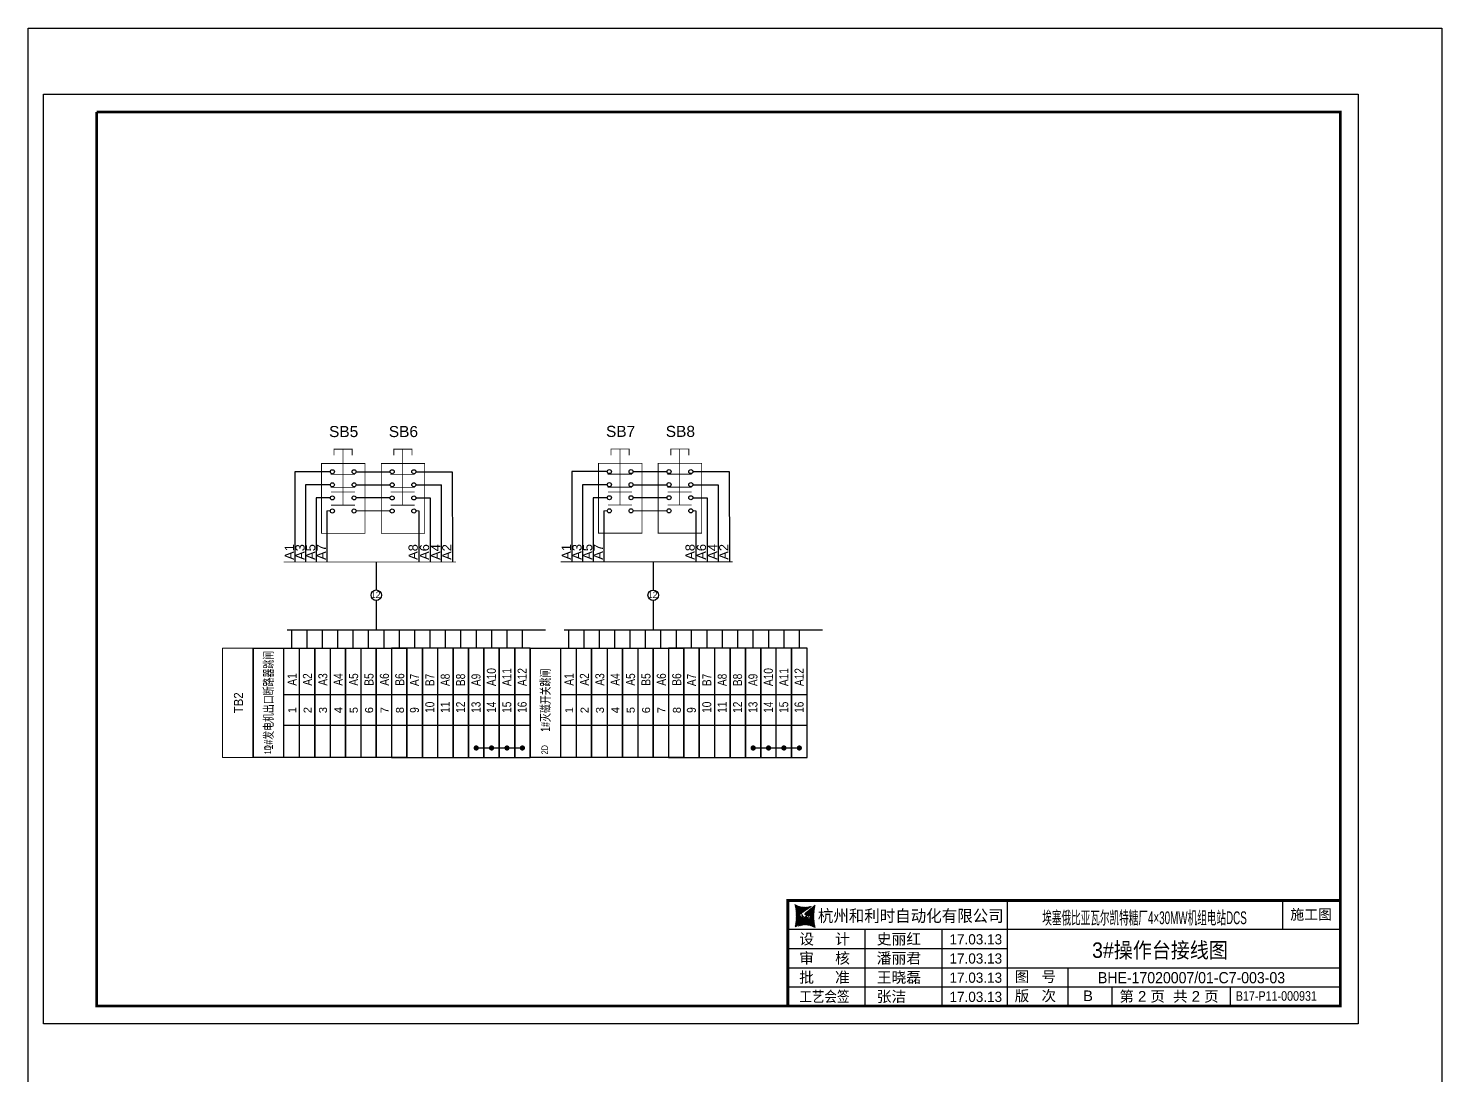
# Model space of a CAD drawing. Extents: x -6428 to 12983, y -8159 to 7918.
# Drawn here: x 8001 to 12983, y -4197 to -505 of the extents above; entities that cross this region are included whole.
import ezdxf
from ezdxf.enums import TextEntityAlignment as Align

# ---------------------------------------------------------------- set-up
doc = ezdxf.new("R2010")
doc.units = 0
doc.header["$LTSCALE"] = 10
doc.header["$MEASUREMENT"] = 0
doc.layers.get('0').update_dxf_attribs({"linetype": 'CONTINUOUS'})
for name, color, linetype in [('按钮开关指示灯', 7, 'CONTINUOUS'), ('接线端子', 7, 'CONTINUOUS'), ('操作台', 7, 'CONTINUOUS'), ('标准图框及表格', 7, 'CONTINUOUS')]:
    doc.layers.add(name, color=color, linetype=linetype)
doc.styles.add('HZ', font='arial.ttf')
pattern_1 = [(44.99999999999999, (62644.0067448291, -8867.199472524246), (-0.0585086954904412, 0.0585086954904411), [])]

# ---------------------------------------------------------------- blocks, each defined once
blk = doc.blocks.new('A4横图框')
at = {"layer": '标准图框及表格'}
h = blk.add_hatch(dxfattribs=at)
h.set_pattern_fill('ANSI31', color=5, scale=0.6619503254347141, style=0)
h.set_pattern_definition(pattern_1)
edge = h.paths.add_edge_path()
edge.add_arc((172.0496336600836, 30.69212609582466), 4.385420906004984, 238.1092081981574, 291.6531626184828)
edge.add_line((173.6677973982941, 26.61616453574824), (171.196811844281, 24.96342290218163))
edge.add_arc((159.3070898954674, 24.3208542135166), 10.7566927883141, 346.3915348661823, 374.2500326978036)
edge.add_line((169.7618019691645, 21.78995808790059), (171.9104852834489, 23.56403812982753))
edge.add_line((171.4204084507573, 24.1656820832199), (171.8022310894366, 24.1166197839688))
edge.add_spline(control_points=[(171.9076070613291, 23.5612403362524), (171.9782900895288, 23.62994398235459), (172.1063522407994, 23.75441992713461), (172.0982616688188, 24.08853178891007), (171.9041487548593, 24.10756342964889), (171.8004776051012, 24.11772778213201)], knot_values=[0, 0, 0, 0, 0.4839426457554279, 0.8767979790800492, 1.327118297953632, 1.327118297953632, 1.327118297953632, 1.327118297953632], weights=[1, 1, 1, 1, 1, 1], degree=3, periodic=0)
edge.add_spline(control_points=[(171.1960063120995, 24.96162603088887), (171.1383141229226, 24.91365774510486), (171.0341186915675, 24.8270242458879), (170.9598882847849, 24.7139107687239), (170.9267586692795, 24.6634273324584)], knot_values=[0, 0, 0, 0, 0.3714719093679447, 0.6708997588589845, 0.6708997588589845, 0.6708997588589845, 0.6708997588589845], weights=[1, 1, 1, 1, 1], degree=3, periodic=0)
edge.add_spline(control_points=[(171.0177855927386, 24.80139777460717), (170.9739837601, 24.75182568643358), (170.8874405854212, 24.63411966883577), (170.9097232617123, 24.3685217488732), (171.1438352137548, 24.19634813917073), (171.3287228371982, 24.17648276396212), (171.4184515092992, 24.16684180637679)], knot_values=[0.7541598914195891, 0.7541598914195891, 0.7541598914195891, 0.7541598914195891, 1.341857983071981, 2.043049761279585, 2.907443457733577, 3.722510221717078, 3.722510221717078, 3.722510221717078, 3.722510221717078], weights=[1, 1, 1, 1, 1, 1, 1], degree=3, periodic=0)
h = blk.add_hatch(dxfattribs=at)
h.set_pattern_fill('ANSI31', color=3, scale=0.6619503254347141, style=0)
h.set_pattern_definition(pattern_1)
edge = h.paths.add_edge_path()
edge.add_line((172.3049198977887, 24.52368860467541), (172.721034344714, 24.47090439472086))
edge.add_spline(control_points=[(172.1916602588671, 25.0804680907735), (172.1209772306528, 25.01176444467858), (171.9929150793969, 24.88728849988405), (172.0010056513629, 24.55317663812311), (172.1951185653369, 24.534144997377), (172.2987897150951, 24.52398064490117)], knot_values=[0, 0, 0, 0, 0.4839426457555314, 0.8767979790801576, 1.327118297953697, 1.327118297953697, 1.327118297953697, 1.327118297953697], weights=[1, 1, 1, 1, 1, 1], degree=3, periodic=0)
edge.add_line((174.3374653510318, 26.85175033912531), (172.1887820367474, 25.07767029719838))
edge.add_spline(control_points=[(173.1119433092453, 23.87664749850082), (173.1429732385941, 23.9160490896524), (173.2103720449149, 24.02492790509717), (173.1895440584403, 24.27318667815998), (172.9554321064269, 24.44536028784789), (172.7705444829544, 24.46522566305651), (172.6808158108824, 24.47486662065639)], knot_values=[0.8947336582581218, 0.8947336582581218, 0.8947336582581218, 0.8947336582581218, 1.341857983071981, 2.043049761279585, 2.907443457733577, 3.722510221717078, 3.722510221717078, 3.722510221717078, 3.722510221717078], weights=[1, 1, 1, 1, 1, 1, 1], degree=3, periodic=0)
edge.add_line((173.0325647221971, 23.79264395867943), (173.1243460055912, 23.89147256635482))
edge.add_line((172.905024764018, 23.67952689414087), (173.0325647221971, 23.79264395867212))
edge.add_line((170.431469921873, 22.02554389127766), (172.9024554758862, 23.67828552484428))
edge.add_arc((172.0496336600836, 17.94958233120851), 4.385420906004984, 58.1092081981576, 111.6531626184829)
edge.add_arc((184.7921774246996, 24.3208542135166), 10.7566927883141, 166.3915348661824, 194.2500326978025)
at = {"layer": '标准图框及表格', "color": 7}
for p, q in [((0.0013954609912616, 210.0032846437229), (297.0014441308175, 210.0032846437229)), ((0.0013954609912616, 0.0032502307208233), (0.0013954609912616, 210.0032846437229)), ((297.0014441308175, 210.0032846437229), (297.0014441308175, 0.0032502307208233)), ((217.7550332142755, 4.003284256038056), (217.7550332142755, 27.83661758936654)), ((279.9469701136921, 21.33661758936654), (279.9469701136921, 27.83661758936654)), ((168.1328066468058, 21.33661758936654), (292.9334290521556, 21.33661758936654)), ((185.6449392240147, 4.003284256038056), (185.6449392240292, 21.33661758936654)), ((203.0006413213422, 4.003284256038056), (203.0006413213568, 21.33661758936654)), ((168.1328066468058, 17.00328425603806), (217.7550332142755, 17.00328425603806)), ((168.1328066468058, 12.66995092270957), (292.9334290521556, 12.66995092270957)), ((231.4498319004824, 4.003284256038056), (231.4498319004824, 12.66995092270957)), ((168.1328066468058, 8.336617589373816), (292.9334290521556, 8.336617589373816)), ((241.4270588527042, 4.003284256038056), (241.4270588527042, 8.336617589373816)), ((268.120108647513, 4.003284256038056), (268.120108647513, 8.336617589373816)), ((168.1328066468058, 4.003284256038056), (292.9334290521556, 4.003284256038056)), ((297.0014441308175, 0.0032502307208233), (0.0013954609912616, 0.0032502307208233))]:
    blk.add_line(p, q, dxfattribs=at)
for points, const_width in [([(12.00143194437442, 206.0152988131507), (293.0014441308175, 206.0032506184056), (293.0014441308175, 4.003284256038056), (12.00143194437442, 4.003284256038056), (12.00143194437442, 206.0032506184056)], 0.6000000983228672), ([(292.9334290521556, 27.83661758937381), (168.1328066468058, 27.83661758937381), (168.1328066468058, 4.003284256038056)], 0.65)]:
    blk.add_lwpolyline(points, dxfattribs=dict(at, const_width=const_width))
at = {"layer": '标准图框及表格', "color": 5, "style": 'HZ'}
for s, p in [('pgqh', (170.0333635432534, 25.80304024583023)), ('hollilas', (170.0466366199025, 23.71374969515312))]:
    blk.add_text(s, height=0.4136785714285714, dxfattribs=at).set_placement(p)
at = {"layer": '标准图框及表格', "color": 7, "style": 'HZ'}
for s, height, width, p in [('杭州和利时自动化有限公司', 2.7, 0.95, (174.9285941560083, 23.02911227819135)), ('工艺会签', 2.449999999999999, 0.85, (170.7212873600156, 4.927898099951165))]:
    blk.add_text(s, height=height, dxfattribs=dict(at, width=width)).set_placement(p)
at = {"layer": '标准图框及表格', "color": 3, "style": 'HZ'}
for s, height, p in [('auto', 0.6894642857142859, (172.1807441825285, 24.64895443542486)), ('hollysys', 0.3447321428571429, (172.3103532946761, 22.62004550448043))]:
    blk.add_text(s, height=height, dxfattribs=at).set_placement(p)
at = {"layer": '标准图框及表格', "color": 7, "style": 'HZ'}
for s, height, p in [('设     计', 2.449999999999999, (170.7212873600156, 17.92789809995847)), ('审     核', 2.449999999999999, (170.7212873600156, 13.59456476662271)), ('批     准', 2.449999999999999, (170.7212873600119, 9.261231433286953)), ('图   号', 2.399999999999999, (219.3988483406183, 9.450548544822992)), ('版   次', 2.399999999999999, (219.3988483406183, 5.117215211487234))]:
    blk.add_text(s, height=height, dxfattribs=at).set_placement(p)
at = {"layer": '标准图框及表格', "color": 7, "style": 'HZ', "flags": 8}
for tag, height, width, p in [('工程名称', 2.892696969694902, 0.65, (247.8353315485956, 22.94014901757174)), ('图纸名称', 3.499999999999999, 0.9, (252.2228085267316, 14.87880182043022))]:
    blk.add_attdef(tag, text='', height=height, dxfattribs=dict(at, width=width)).set_placement(p, align=Align.CENTER)
blk.add_attdef('设计阶段', text='', height=2.299999999999999, dxfattribs=at).set_placement((286.3714665038433, 23.54666542107214), align=Align.CENTER)
for tag, p, height in [('设计人', (188.2334199372244, 17.92789809995847), 2.449999999999999), ('审核人', (188.2334199372099, 13.59456476662271), 2.449999999999999), ('会签人', (188.2334199372099, 9.2612314332942), 2.449999999999999), ('批准人', (188.2334199371953, 4.927898099958441), 2.449999999999999), ('版次', (234.8449582635331, 5.117215211487234), 2.399999999999999), ('第几页共几页', (243.0562623004216, 4.991982186801863), 2.399999999999999)]:
    blk.add_attdef(tag, p, '', height=height, dxfattribs=at)
for tag, p, height, width in [('设计时间', (204.6762329055318, 17.92789809995847), 2.299999999999999, 0.95), ('审核时间', (204.6762329055318, 13.59456476662998), 2.299999999999999, 0.95), ('会签时间', (204.6762329055172, 9.2612314332942), 2.299999999999999, 0.95), ('图纸编号', (238.2096247235004, 9.144936985527348), 2.531109848483039, 0.9), ('批准时间', (204.6762329055172, 4.927898099958441), 2.299999999999999, 0.95), ('图纸标准', (269.3453519223485, 5.193019987101081), 2.169522727271176, 0.8)]:
    blk.add_attdef(tag, p, '', height=height, dxfattribs=dict(at, width=width))
blk = doc.blocks.new('两常开两常闭串联2')
for p, q in [((-7.21438005735672, -2.224872408216469), (-7.221264028936275, -26.69381162241189)), ((2.393631899560887, -2.224872408216469), (-7.21438005735672, -2.224872408216469)), ((9.390402067490182, -2.224872408216469), (18.59283829469336, -2.226198325042049)), ((25.58960846262266, -2.226198325042049), (35.45632139173631, -2.226198325042049)), ((35.45632139173631, -2.226198325042049), (35.49386860006734, -26.69513753923747)), ((-4.316455252290325, -5.771138580865227), (-4.337888637543073, -26.69381162241189)), ((2.393631899560887, -5.771138580865227), (-4.316455252290325, -5.771138580865227)), ((9.390402067490182, -5.771138580865227), (18.59283829469336, -5.772464497690805)), ((25.58960846262266, -5.772464497690805), (32.4910010823096, -5.772464497690805)), ((32.46257328709134, -5.772464497690805), (32.46257328709134, -26.69513753923747)), ((2.393631899554748, -9.317404753513985), (-1.454513246149872, -9.317404753513985)), ((-1.454513246149872, -9.317404753513985), (-1.454513246149872, -26.69381162241189)), ((18.59283829468722, -9.318730670339562), (9.390402053572869, -9.31752874989226)), ((25.58960846262881, -9.318730670339562), (29.43127797411534, -9.318730670339562)), ((29.43127797411534, -9.318730670339562), (29.43127797411534, -26.69513753923747)), ((1.428862145243328, -12.86367092616274), (1.428862145243328, -26.69381162241189)), ((26.39998266113935, -12.86499684298832), (26.39998266113935, -26.69513753923747))]:
    blk.add_line(p, q)
at = {"lineweight": 0}
for p, q in [((2.393631899561114, -12.86367092616274), (1.428862145243328, -12.86367092616274)), ((9.390402067489957, -12.86367092616274), (10.20077626600687, -12.86367092616274)), ((18.59283829469359, -12.86499684298832), (10.20077626600687, -12.86367092616274)), ((25.58960846262244, -12.86499684298832), (26.39998266113935, -12.86499684298832))]:
    blk.add_line(p, q, dxfattribs=at)
for points, const_width in [([(8.316005311262414, 3.904648567964613), (3.305992701822106, 3.904648567964613)], 0.2209506368822263), ([(3.399431559653748, 4.013575084445619), (3.399431559653748, 2.22496206490905)], 0.2209506368822263), ([(5.81099900654226, -11.28152598581073), (5.81099900654226, 3.904648567964613)], 0.2209506368822263), ([(8.316005311262414, 4.013575084445619), (8.316005311262414, 2.22496206490905)], 0.2209506368822263), ([(24.5152117063949, 3.903322651139035), (19.50519909695458, 3.903322651139035)], 0.2209506368822263), ([(19.59863795478623, 4.012249167620041), (19.59863795478623, 2.223636148083471)], 0.2209506368822263), ([(22.01020540167474, -11.28285190263631), (22.01020540167474, 3.903322651139035)], 0.2209506368822263), ([(24.5152117063949, 4.012249167620041), (24.5152117063949, 2.223636148083471)], 0.2209506368822263), ([(0, 0), (11.78403396705107, 0), (11.78403396705107, -18.92267628232366), (0, -18.92267628232366), (0, 0)], 0.2209506368822263), ([(16.19920639513248, -0.0013259168255786), (27.98324036218355, -0.0013259168255786), (27.98324036218355, -18.92400219914924), (16.19920639513248, -18.92400219914924), (16.19920639513248, -0.0013259168255786)], 0.2209506368822263), ([(2.475890382353099, -2.909340278194576), (9.061674501004743, -2.909340278194576)], 0.2209506368822263), ([(18.67509677748557, -2.910666195020155), (25.26088089613722, -2.910666195020155)], 0.2209506368822263), ([(2.475890382353099, -6.455606450843332), (9.061674501004743, -6.455606450843332)], 0.2209506368822263), ([(2.560323512079776, -7.735259813161974), (9.061674501004743, -7.735259813161974)], 0.2209506368822263), ([(18.67509677748557, -6.456932367668912), (25.26088089613722, -6.456932367668912)], 0.2209506368822263), ([(18.75952990721225, -7.736585729987552), (25.26088089613722, -7.736585729987552)], 0.2209506368822263), ([(2.560323512079776, -11.28152598581073), (9.061674501004743, -11.28152598581073)], 0.2209506368822263), ([(18.75952990721225, -11.28285190263631), (25.26088089613722, -11.28285190263631)], 0.2209506368822263), ([(-10.23452377518879, -26.69381162241189), (14.8377146472485, -26.69381162241189)], 0.2532839007086835), ([(11.58220615447499, -26.69513753923747), (36.42098410899415, -26.69513753923747)], 0.2532839007086835)]:
    blk.add_lwpolyline(points, dxfattribs=dict(const_width=const_width))
for centre in [(2.946008491766406, -2.224872408216469), (8.838025475284665, -2.224872408216469), (19.14521488689888, -2.226198325042049), (25.03723187041714, -2.226198325042049), (2.946008491766406, -5.771138580865227), (8.838025475284665, -5.771138580865227), (19.14521488689888, -5.772464497690805), (25.03723187041714, -5.772464497690805), (2.946008491766406, -9.317404753513985), (8.838025475284665, -9.317404753513985), (19.14521488689888, -9.318730670339562), (25.03723187041714, -9.318730670339562), (2.946008491766406, -12.86367092616274), (8.838025475284665, -12.86367092616274), (19.14521488689888, -12.86499684298832), (25.03723187041714, -12.86499684298832)]:
    blk.add_circle(centre, 0.5523765922055657)
at = {"style": 'HZ', "width": 0.7}
for tag, p in [('SB1', (6.003806737884588, 7.174284245847957)), ('SB2', (22.20301313301707, 7.172958329022378))]:
    blk.add_attdef(tag, text='', height=2.946008491763017, dxfattribs=at).set_placement(p, align=Align.CENTER)
at = {"lineweight": 0, "style": 'HZ', "width": 0.7}
for tag, p in [('A1', (-7.455577065315082, -26.12930105788108)), ('A3', (-4.572201673921881, -26.12930105788108)), ('A5', (-1.68882628252868, -26.12930105788108)), ('A7', (1.202060226001776, -26.12930105788108)), ('A8', (26.08048832778832, -26.13062697470666)), ('A6', (29.15810649960576, -26.13062697470666)), ('A4', (32.18940181258176, -26.13062697470666)), ('A2', (35.22069712555776, -26.13062697470666))]:
    blk.add_attdef(tag, p, '', height=2.5, rotation=90, dxfattribs=at)

msp = doc.modelspace()

# ---------------------------------------------------------------- hatches: boundary and pattern name
for points in [[(9589.233985221388, -3041.570833815402, 0.9999999999984408), (9570.568580837307, -3041.570833815402, 0.99999999999922)], [(9643.458291098585, -3041.570833815402, 0.9999999999984408), (9624.792886714502, -3041.570833815402, 0.99999999999922)], [(9697.682596975781, -3041.570833815405, 0.9999999999984408), (9679.017192591697, -3041.570833815405, 0.99999999999922)], [(9751.906902852974, -3041.570833815406, 0.9999999999984408), (9733.241498468891, -3041.570833815406, 0.99999999999922)], [(10565.29591963174, -3041.582758775354, 0.9999999999984408), (10546.63051524765, -3041.582758775354, 0.99999999999922)], [(10619.52022550893, -3041.582758775354, 0.9999999999984408), (10600.85482112485, -3041.582758775354, 0.99999999999922)], [(10673.74453138613, -3041.582758775357, 0.9999999999984408), (10655.07912700204, -3041.582758775357, 0.99999999999922)], [(10727.96883726332, -3041.582758775358, 0.9999999999984408), (10709.30343287924, -3041.582758775358, 0.99999999999922)]]:
    msp.add_hatch(color=256).paths.add_polyline_path(points)

# ---------------------------------------------------------------- linework, layer by layer
at = {"const_width": 5.239058002354062}
for points in [[(9579.811585939151, -3044.05248689893, 1), (9579.811585939151, -3038.813428896566, 1)], [(9634.03589181635, -3044.05248689893, 1), (9634.03589181635, -3038.813428896566, 1)], [(9688.260197693544, -3044.05248689893, 1), (9688.260197693544, -3038.813428896566, 1)], [(9742.484503570737, -3044.052486898932, 1), (9742.484503570737, -3038.813428896569, 1)], [(10555.8735203495, -3044.064411858882, 1), (10555.8735203495, -3038.825353856518, 1)], [(10610.0978262267, -3044.064411858882, 1), (10610.0978262267, -3038.825353856518, 1)], [(10664.32213210389, -3044.064411858882, 1), (10664.32213210389, -3038.825353856518, 1)], [(10718.54643798108, -3044.064411858884, 1), (10718.54643798108, -3038.825353856521, 1)]]:
    msp.add_lwpolyline(points, format="xyb", close=True, dxfattribs=at)
at = {"layer": '接线端子'}
for p, q in [((9227.629408409037, -2386.03928578563), (9227.629408409037, -2484.768729553584)), ((10203.69134281938, -2386.051210745582), (10203.69134281938, -2484.780654513536)), ((9227.629408409037, -2521.637851222546), (9227.629408409037, -2625.312776529762)), ((10203.69134281938, -2521.649776182498), (10203.69134281938, -2625.324701489714)), ((8928.555907307658, -2625.312776529757), (8928.555907307658, -2690.100875575245)), ((8982.780213184858, -2625.312776529757), (8982.780213184858, -2690.100875575245)), ((9037.004519062051, -2625.312776529761), (9037.004519062051, -2690.100875575251)), ((9091.228824939253, -2625.312776529761), (9091.228824939253, -2690.100875575251)), ((9145.45313081644, -2625.312776529762), (9145.45313081644, -2690.100875575251)), ((9199.274105556295, -2625.312776529762), (9199.274105556295, -2690.100875575251)), ((9253.901742570832, -2625.312776529762), (9253.901742570832, -2690.100875575251)), ((9308.126048448026, -2625.312776529762), (9308.126048448026, -2690.100875575251)), ((9416.574660202416, -2625.31277652977), (9416.574660202416, -2690.100875575258)), ((9525.023271956807, -2625.312776529774), (9525.023271956807, -2690.100875575263)), ((9579.272006454827, -2625.312776529762), (9579.272006454827, -2690.100875575251)), ((9633.471883711198, -2625.312776529776), (9633.471883711198, -2690.100875575265)), ((9687.696189588394, -2625.312776529776), (9687.696189588394, -2690.100875575265)), ((9741.920495465589, -2625.312776529762), (9741.920495465589, -2690.100875575251)), ((9904.617841718005, -2625.324701489709), (9904.617841718005, -2690.112800535197)), ((9958.842147595205, -2625.324701489709), (9958.842147595205, -2690.112800535197)), ((10013.0664534724, -2625.324701489713), (10013.0664534724, -2690.112800535203)), ((10067.2907593496, -2625.324701489713), (10067.2907593496, -2690.112800535203)), ((10121.51506522679, -2625.324701489714), (10121.51506522679, -2690.112800535203)), ((10175.33603996664, -2625.324701489714), (10175.33603996664, -2690.112800535203)), ((10229.96367698118, -2625.324701489714), (10229.96367698118, -2690.112800535203)), ((10284.18798285837, -2625.324701489714), (10284.18798285837, -2690.112800535203)), ((10392.63659461276, -2625.324701489722), (10392.63659461276, -2690.11280053521)), ((10501.08520636715, -2625.324701489726), (10501.08520636715, -2690.112800535215)), ((10555.33394086517, -2625.324701489714), (10555.33394086517, -2690.112800535203)), ((10609.53381812154, -2625.324701489728), (10609.53381812154, -2690.112800535218)), ((10663.75812399874, -2625.324701489728), (10663.75812399874, -2690.112800535218)), ((10717.98242987594, -2625.324701489714), (10717.98242987594, -2690.112800535203)), ((8793.712857803843, -2690.100875575245), (8793.712857803843, -3074.789231570286)), ((8793.712857803843, -2690.100875575245), (9010.610081312632, -2690.100875575241)), ((8793.712857803843, -2690.100875575243), (8793.712857803843, -3074.179993413501)), ((8902.161469558243, -3074.789231570287), (8902.161469558243, -2690.100875575246)), ((8956.38577543544, -2690.100875575245), (8956.38577543544, -3074.789231570287)), ((9010.610081312632, -2690.100875575241), (9010.610081312632, -3074.789231570285)), ((9010.610081312632, -2690.100875575245), (9010.610081312632, -3074.789231570287)), ((9010.610081312632, -2690.100875575244), (9010.610081312632, -3074.789231570285)), ((9010.610081312632, -2690.100875575241), (9010.610081312632, -3074.789231570281)), ((9010.610081312632, -2690.100875575245), (9010.610081312632, -3074.789231570286)), ((9010.610081312632, -3074.789231570287), (9010.610081312632, -2690.100875575247)), ((9010.610081312632, -2690.100875575247), (9010.610081312632, -3074.789231570287)), ((9064.834387189829, -2690.100875575246), (9064.834387189829, -3074.789231570287)), ((9119.058693067022, -2690.100875575241), (9119.058693067022, -3074.789231570285)), ((9119.058693067022, -2690.100875575246), (9119.058693067022, -3074.789231570287)), ((9119.058693067022, -2690.100875575244), (9119.058693067022, -3074.789231570285)), ((9119.058693067022, -2690.100875575241), (9119.058693067022, -3074.789231570281)), ((9119.058693067022, -2690.100875575246), (9119.058693067022, -3074.789231570287)), ((9119.058693067022, -2690.100875575241), (9119.058693067022, -3074.789231570285)), ((9119.058693067022, -2690.100875575246), (9119.058693067022, -3074.789231570287)), ((9119.058693067022, -2690.100875575244), (9119.058693067022, -3074.789231570285)), ((9119.058693067022, -2690.100875575241), (9119.058693067022, -3074.789231570281)), ((9119.058693067022, -2690.100875575246), (9119.058693067022, -3074.789231570287)), ((9119.058693067022, -3074.78923157029), (9119.058693067022, -2690.100875575248)), ((9119.058693067022, -2690.100875575248), (9119.058693067022, -3074.78923157029)), ((9173.282998944218, -2690.100875575246), (9173.282998944218, -3074.78923157029)), ((9227.507304821414, -2690.100875575243), (9227.507304821414, -3074.789231570285)), ((9227.507304821414, -2690.100875575246), (9227.507304821414, -3074.78923157029)), ((9227.507304821414, -2690.100875575244), (9227.507304821414, -3074.789231570285)), ((9227.507304821414, -2690.100875575243), (9227.507304821414, -3074.789231570283)), ((9227.507304821414, -2690.100875575246), (9227.507304821414, -3074.789231570287)), ((9227.507304821414, -2690.100875575241), (9227.507304821414, -3074.789231570285)), ((9227.507304821414, -2690.100875575246), (9227.507304821414, -3074.789231570287)), ((9227.507304821414, -2690.100875575244), (9227.507304821414, -3074.789231570285)), ((9227.507304821414, -2690.100875575241), (9227.507304821414, -3074.789231570281)), ((9227.507304821414, -2690.100875575246), (9227.507304821414, -3074.789231570287)), ((9227.507304821414, -2690.100875575241), (9227.507304821414, -3074.789231570285)), ((9227.507304821414, -2690.100875575246), (9227.507304821414, -3074.789231570287)), ((9227.507304821414, -2690.100875575244), (9227.507304821414, -3074.789231570285)), ((9227.507304821414, -2690.100875575241), (9227.507304821414, -3074.789231570281)), ((9227.507304821414, -2690.100875575246), (9227.507304821414, -3074.789231570287)), ((9227.507304821414, -3074.78923157029), (9227.507304821414, -2690.100875575248)), ((9227.507304821414, -2690.100875575248), (9227.507304821414, -3074.78923157029)), ((9281.731610698607, -2690.100875575246), (9281.731610698607, -3074.78923157029)), ((9335.955916575802, -2690.100875575243), (9335.955916575802, -3074.789231570285)), ((9335.955916575802, -2690.100875575246), (9335.955916575802, -3074.78923157029)), ((9335.955916575802, -2690.100875575244), (9335.955916575802, -3074.789231570285)), ((9335.955916575802, -2690.100875575243), (9335.955916575802, -3074.789231570283)), ((9335.955916575802, -2690.100875575246), (9335.955916575802, -3074.789231570287)), ((9769.77479221419, -2690.112800535197), (9769.77479221419, -3074.801156530238)), ((9769.77479221419, -2690.112800535197), (9986.67201572298, -2690.112800535193)), ((9769.77479221419, -2690.112800535195), (9769.77479221419, -3074.191918373453)), ((9878.22340396859, -3074.801156530239), (9878.22340396859, -2690.112800535198)), ((9932.447709845786, -2690.112800535197), (9932.447709845786, -3074.801156530239)), ((9986.67201572298, -2690.112800535193), (9986.67201572298, -3074.801156530237)), ((9986.67201572298, -2690.112800535197), (9986.67201572298, -3074.801156530239)), ((9986.67201572298, -2690.112800535196), (9986.67201572298, -3074.801156530237)), ((9986.67201572298, -2690.112800535193), (9986.67201572298, -3074.801156530233)), ((9986.67201572298, -2690.112800535197), (9986.67201572298, -3074.801156530238)), ((9986.67201572298, -3074.801156530239), (9986.67201572298, -2690.112800535199)), ((9986.67201572298, -2690.112800535199), (9986.67201572298, -3074.801156530239)), ((10040.89632160018, -2690.112800535198), (10040.89632160018, -3074.801156530239)), ((10095.12062747737, -2690.112800535193), (10095.12062747737, -3074.801156530237)), ((10095.12062747737, -2690.112800535198), (10095.12062747737, -3074.801156530239)), ((10095.12062747737, -2690.112800535196), (10095.12062747737, -3074.801156530237)), ((10095.12062747737, -2690.112800535193), (10095.12062747737, -3074.801156530233)), ((10095.12062747737, -2690.112800535198), (10095.12062747737, -3074.801156530239)), ((10095.12062747737, -2690.112800535193), (10095.12062747737, -3074.801156530237)), ((10095.12062747737, -2690.112800535198), (10095.12062747737, -3074.801156530239)), ((10095.12062747737, -2690.112800535196), (10095.12062747737, -3074.801156530237)), ((10095.12062747737, -2690.112800535193), (10095.12062747737, -3074.801156530233)), ((10095.12062747737, -2690.112800535198), (10095.12062747737, -3074.801156530239)), ((10095.12062747737, -3074.801156530242), (10095.12062747737, -2690.1128005352)), ((10095.12062747737, -2690.1128005352), (10095.12062747737, -3074.801156530242)), ((10149.34493335457, -2690.112800535198), (10149.34493335457, -3074.801156530242)), ((10203.56923923176, -2690.112800535195), (10203.56923923176, -3074.801156530237)), ((10203.56923923176, -2690.112800535198), (10203.56923923176, -3074.801156530242)), ((10203.56923923176, -2690.112800535196), (10203.56923923176, -3074.801156530237)), ((10203.56923923176, -2690.112800535195), (10203.56923923176, -3074.801156530235)), ((10203.56923923176, -2690.112800535198), (10203.56923923176, -3074.801156530239)), ((10203.56923923176, -2690.112800535193), (10203.56923923176, -3074.801156530237)), ((10203.56923923176, -2690.112800535198), (10203.56923923176, -3074.801156530239)), ((10203.56923923176, -2690.112800535196), (10203.56923923176, -3074.801156530237)), ((10203.56923923176, -2690.112800535193), (10203.56923923176, -3074.801156530233)), ((10203.56923923176, -2690.112800535198), (10203.56923923176, -3074.801156530239)), ((10203.56923923176, -2690.112800535193), (10203.56923923176, -3074.801156530237)), ((10203.56923923176, -2690.112800535198), (10203.56923923176, -3074.801156530239)), ((10203.56923923176, -2690.112800535196), (10203.56923923176, -3074.801156530237)), ((10203.56923923176, -2690.112800535193), (10203.56923923176, -3074.801156530233)), ((10203.56923923176, -2690.112800535198), (10203.56923923176, -3074.801156530239)), ((10203.56923923176, -3074.801156530242), (10203.56923923176, -2690.1128005352)), ((10203.56923923176, -2690.1128005352), (10203.56923923176, -3074.801156530242)), ((10257.79354510895, -2690.112800535198), (10257.79354510895, -3074.801156530242)), ((10312.01785098615, -2690.112800535195), (10312.01785098615, -3074.801156530237)), ((10312.01785098615, -2690.112800535198), (10312.01785098615, -3074.801156530242)), ((10312.01785098615, -2690.112800535196), (10312.01785098615, -3074.801156530237)), ((10312.01785098615, -2690.112800535195), (10312.01785098615, -3074.801156530235)), ((10312.01785098615, -2690.112800535198), (10312.01785098615, -3074.801156530239)), ((8902.161469558241, -2852.773793206848), (9010.610081312636, -2852.773793206848)), ((9010.61008131263, -2852.773793206848), (9119.058693067025, -2852.773793206848)), ((9119.05869306702, -2852.773793206848), (9227.507304821414, -2852.773793206848)), ((9227.50730482141, -2852.773793206848), (9335.955916575806, -2852.773793206848)), ((9878.223403968588, -2852.7857181668), (9986.672015722983, -2852.7857181668)), ((9986.672015722977, -2852.785718166801), (10095.12062747737, -2852.785718166801)), ((10095.12062747737, -2852.785718166801), (10203.56923923176, -2852.785718166801)), ((10203.56923923176, -2852.785718166801), (10312.01785098615, -2852.785718166801)), ((8902.161469558241, -2961.22240496125), (9010.610081312636, -2961.22240496125)), ((9010.61008131263, -2961.22240496125), (9119.058693067025, -2961.22240496125)), ((9119.05869306702, -2961.22240496125), (9227.507304821414, -2961.22240496125)), ((9227.50730482141, -2961.22240496125), (9335.955916575806, -2961.22240496125)), ((9878.223403968588, -2961.234329921202), (9986.672015722983, -2961.234329921202)), ((9986.672015722977, -2961.234329921202), (10095.12062747737, -2961.234329921202)), ((10095.12062747737, -2961.234329921202), (10203.56923923176, -2961.234329921202)), ((10203.56923923176, -2961.234329921202), (10312.01785098615, -2961.234329921202)), ((9010.610081312632, -3074.789231570285), (8793.712857803843, -3074.789231570285)), ((9986.67201572298, -3074.801156530237), (9769.77479221419, -3074.801156530237))]:
    msp.add_line(p, q, dxfattribs=at)
for points in [[(8913.298061881065, -2625.312776529759), (9323.329501650005, -2625.312776529759)], [(9889.359996291412, -2625.324701489711), (10299.39143606035, -2625.324701489711)], [(8793.712857803843, -2690.100875575245), (9335.955916575802, -2690.100875575246), (9335.955916575802, -3074.78923157029), (8793.712857803843, -3074.78923157029), (8793.712857803843, -2690.100875575245)], [(9769.77479221419, -2690.112800535197), (10312.01785098615, -2690.112800535198), (10312.01785098615, -3074.801156530242), (9769.77479221419, -3074.801156530242), (9769.77479221419, -2690.112800535197)]]:
    msp.add_lwpolyline(points, dxfattribs=at)
for centre in [(9227.629408409037, -2503.203290388064), (10203.69134281938, -2503.215215348016)]:
    msp.add_circle(centre, 18.43456083447909, dxfattribs=at)
at = {"layer": '操作台'}
for p, q in [((9323.329501650003, -2625.312776529757), (9824.18347427375, -2625.312776529757)), ((9363.0680695144, -2690.100875575245), (9363.0680695144, -2625.312776529757)), ((9471.516681268791, -2690.100875575245), (9471.516681268791, -2625.312776529757)), ((10299.39143606035, -2625.324701489709), (10800.2454086841, -2625.324701489709)), ((10339.13000392475, -2690.112800535197), (10339.13000392475, -2625.324701489709)), ((10447.57861567914, -2690.112800535197), (10447.57861567914, -2625.324701489709)), ((9281.731610698607, -2690.100875575245), (9281.731610698607, -3074.789231570287)), ((9335.955916575802, -2690.100875575245), (9281.731610698607, -2690.100875575245)), ((9335.955916575802, -3074.789231570281), (9335.955916575802, -2690.100875575245)), ((9335.955916575802, -2690.100875575245), (9335.955916575802, -3074.789231570287)), ((9390.180222452998, -2690.100875575245), (9335.955916575802, -2690.100875575245)), ((9390.180222452998, -3074.789231570281), (9390.180222452998, -2690.100875575245)), ((9390.180222452998, -3074.789231570285), (9390.180222452998, -2690.10087557525)), ((9390.180222452998, -2690.10087557525), (9390.180222452998, -3074.789231570292)), ((9444.404528330195, -2690.10087557525), (9390.180222452998, -2690.10087557525)), ((9444.404528330195, -3074.789231570285), (9444.404528330195, -2690.10087557525)), ((9498.62883420739, -2690.10087557525), (9444.404528330195, -2690.10087557525)), ((9498.62883420739, -3074.789231570285), (9498.62883420739, -2690.10087557525)), ((9498.62883420739, -3074.78923157029), (9498.62883420739, -2690.100875575254)), ((9498.62883420739, -2690.100875575254), (9498.62883420739, -3074.789231570296)), ((9552.853140084584, -2690.100875575254), (9498.62883420739, -2690.100875575254)), ((9552.853140084582, -3074.789231570287), (9552.853140084582, -2690.100875575252)), ((9552.853140084582, -2690.100875575252), (9552.853140084582, -3074.789231570294)), ((9607.077445961779, -2690.100875575252), (9552.853140084582, -2690.100875575252)), ((9552.87756870541, -3074.801156530236), (9552.87756870541, -2690.112800535198)), ((9607.077445961779, -3074.789231570287), (9607.077445961779, -2690.100875575252)), ((9607.077445961779, -3074.789231570292), (9607.077445961779, -2690.100875575257)), ((9607.077445961779, -2690.100875575257), (9607.077445961779, -3074.789231570298)), ((9661.301751838975, -2690.100875575257), (9607.077445961779, -2690.100875575257)), ((9661.301751838975, -3074.789231570292), (9661.301751838975, -2690.100875575257)), ((9715.526057716172, -2690.100875575257), (9661.301751838975, -2690.100875575257)), ((9715.526057716172, -3074.789231570292), (9715.526057716172, -2690.100875575257)), ((9715.526057716172, -3074.789231570297), (9715.526057716172, -2690.100875575261)), ((9715.526057716172, -2690.100875575261), (9715.526057716172, -3074.789231570303)), ((9769.750363593364, -2690.100875575261), (9715.526057716172, -2690.100875575261)), ((9769.77479221419, -3074.801156530242), (9769.77479221419, -2690.112800535206)), ((10257.79354510895, -2690.112800535197), (10257.79354510895, -3074.801156530239)), ((10312.01785098615, -2690.112800535197), (10257.79354510895, -2690.112800535197)), ((10312.01785098615, -3074.801156530233), (10312.01785098615, -2690.112800535197)), ((10312.01785098615, -2690.112800535197), (10312.01785098615, -3074.801156530239)), ((10366.24215686335, -2690.112800535197), (10312.01785098615, -2690.112800535197)), ((10366.24215686335, -3074.801156530233), (10366.24215686335, -2690.112800535197)), ((10366.24215686335, -3074.801156530237), (10366.24215686335, -2690.112800535202)), ((10366.24215686335, -2690.112800535202), (10366.24215686335, -3074.801156530244)), ((10420.46646274054, -2690.112800535202), (10366.24215686335, -2690.112800535202)), ((10420.46646274054, -3074.801156530237), (10420.46646274054, -2690.112800535202)), ((10474.69076861774, -2690.112800535202), (10420.46646274054, -2690.112800535202)), ((10474.69076861774, -3074.801156530237), (10474.69076861774, -2690.112800535202)), ((10474.69076861774, -3074.801156530242), (10474.69076861774, -2690.112800535206)), ((10474.69076861774, -2690.112800535206), (10474.69076861774, -3074.801156530248)), ((10528.91507449493, -2690.112800535206), (10474.69076861774, -2690.112800535206)), ((10528.91507449493, -3074.801156530239), (10528.91507449493, -2690.112800535204)), ((10528.91507449493, -2690.112800535204), (10528.91507449493, -3074.801156530246)), ((10583.13938037213, -2690.112800535204), (10528.91507449493, -2690.112800535204)), ((10528.93950311576, -3074.813081490188), (10528.93950311576, -2690.12472549515)), ((10583.13938037213, -3074.801156530239), (10583.13938037213, -2690.112800535204)), ((10583.13938037213, -3074.801156530244), (10583.13938037213, -2690.112800535209)), ((10583.13938037213, -2690.112800535209), (10583.13938037213, -3074.80115653025)), ((10637.36368624932, -2690.112800535209), (10583.13938037213, -2690.112800535209)), ((10637.36368624932, -3074.801156530244), (10637.36368624932, -2690.112800535209)), ((10691.58799212652, -2690.112800535209), (10637.36368624932, -2690.112800535209)), ((10691.58799212652, -3074.801156530244), (10691.58799212652, -2690.112800535209)), ((10691.58799212652, -3074.801156530249), (10691.58799212652, -2690.112800535213)), ((10691.58799212652, -2690.112800535213), (10691.58799212652, -3074.801156530255)), ((10745.81229800371, -2690.112800535213), (10691.58799212652, -2690.112800535213)), ((10745.83672662454, -3074.813081490194), (10745.83672662454, -2690.124725495158)), ((9281.731610698607, -2852.773793206846), (9335.955916575802, -2852.773793206843)), ((9335.955916575802, -2852.773793206846), (9390.180222452998, -2852.773793206843)), ((9390.180222452998, -2852.773793206848), (9444.404528330195, -2852.773793206847)), ((9444.404528330195, -2852.773793206848), (9498.62883420739, -2852.773793206847)), ((9498.62883420739, -2852.773793206854), (9552.853140084584, -2852.773793206852)), ((9552.853140084582, -2852.773793206852), (9607.077445961779, -2852.773793206848)), ((9607.077445961779, -2852.773793206857), (9661.301751838975, -2852.773793206854)), ((9661.301751838975, -2852.773793206857), (9715.526057716172, -2852.773793206854)), ((9715.526057716172, -2852.773793206861), (9769.750363593364, -2852.773793206858)), ((10257.79354510895, -2852.785718166798), (10312.01785098615, -2852.785718166795)), ((10312.01785098615, -2852.785718166798), (10366.24215686335, -2852.785718166795)), ((10366.24215686335, -2852.785718166801), (10420.46646274054, -2852.785718166799)), ((10420.46646274054, -2852.785718166801), (10474.69076861774, -2852.785718166799)), ((10474.69076861774, -2852.785718166806), (10528.91507449493, -2852.785718166804)), ((10528.91507449493, -2852.785718166804), (10583.13938037213, -2852.785718166801)), ((10583.13938037213, -2852.785718166809), (10637.36368624932, -2852.785718166806)), ((10637.36368624932, -2852.785718166809), (10691.58799212652, -2852.785718166806)), ((10691.58799212652, -2852.785718166813), (10745.81229800371, -2852.785718166811)), ((9281.731610698607, -2961.222404961245), (9335.955916575802, -2961.222404961242)), ((9335.955916575802, -2961.222404961245), (9390.180222452998, -2961.222404961242)), ((9390.180222452998, -2961.22240496125), (9444.404528330195, -2961.222404961248)), ((9444.404528330195, -2961.22240496125), (9498.62883420739, -2961.222404961248)), ((9498.62883420739, -2961.222404961254), (9552.853140084584, -2961.222404961252)), ((9552.853140084582, -2961.222404961252), (9607.077445961779, -2961.22240496125)), ((9607.077445961779, -2961.222404961258), (9661.301751838975, -2961.222404961256)), ((9661.301751838975, -2961.222404961258), (9715.526057716172, -2961.222404961256)), ((9715.526057716172, -2961.222404961261), (9769.750363593364, -2961.22240496126)), ((10257.79354510895, -2961.234329921197), (10312.01785098615, -2961.234329921194)), ((10312.01785098615, -2961.234329921197), (10366.24215686335, -2961.234329921194)), ((10366.24215686335, -2961.234329921202), (10420.46646274054, -2961.2343299212)), ((10420.46646274054, -2961.234329921202), (10474.69076861774, -2961.2343299212)), ((10474.69076861774, -2961.234329921206), (10528.91507449493, -2961.234329921204)), ((10528.91507449493, -2961.234329921204), (10583.13938037213, -2961.234329921202)), ((10583.13938037213, -2961.23432992121), (10637.36368624932, -2961.234329921208)), ((10637.36368624932, -2961.23432992121), (10691.58799212652, -2961.234329921208)), ((10691.58799212652, -2961.234329921213), (10745.81229800371, -2961.234329921212)), ((9281.731610698607, -3074.789231570287), (9335.955916575802, -3074.789231570281)), ((9335.955916575802, -3074.789231570287), (9390.180222452998, -3074.789231570281)), ((9390.180222452998, -3074.789231570292), (9444.404528330195, -3074.789231570285)), ((9444.404528330195, -3074.789231570292), (9498.62883420739, -3074.789231570285)), ((9498.62883420739, -3074.789231570296), (9552.853140084584, -3074.78923157029)), ((9552.853140084582, -3074.789231570294), (9607.077445961779, -3074.789231570287)), ((9579.811585939151, -3041.432957897747), (9742.484503570737, -3041.432957897751)), ((9607.077445961779, -3074.789231570298), (9661.301751838975, -3074.789231570292)), ((9661.301751838975, -3074.789231570298), (9715.526057716172, -3074.789231570292)), ((9715.526057716172, -3074.789231570303), (9769.750363593364, -3074.789231570297)), ((10257.79354510895, -3074.801156530239), (10312.01785098615, -3074.801156530233)), ((10312.01785098615, -3074.801156530239), (10366.24215686335, -3074.801156530233)), ((10366.24215686335, -3074.801156530244), (10420.46646274054, -3074.801156530237)), ((10420.46646274054, -3074.801156530244), (10474.69076861774, -3074.801156530237)), ((10474.69076861774, -3074.801156530248), (10528.91507449493, -3074.801156530242)), ((10528.91507449493, -3074.801156530246), (10583.13938037213, -3074.801156530239)), ((10555.8735203495, -3041.444882857699), (10718.54643798108, -3041.444882857703)), ((10583.13938037213, -3074.80115653025), (10637.36368624932, -3074.801156530244)), ((10637.36368624932, -3074.80115653025), (10691.58799212652, -3074.801156530244)), ((10691.58799212652, -3074.801156530255), (10745.81229800371, -3074.801156530249))]:
    msp.add_line(p, q, dxfattribs=at)
at = {"layer": '操作台', "color": 1}
msp.add_lwpolyline([(8001.249279332813, -505.0137077702457), (12982.63629862557, -505.0137077702457), (12982.63629862557, -7888.346841613526), (8001.249279332813, -7888.346841613526)], close=True, dxfattribs=at)
at = {"layer": '操作台', "linetype": 'Continuous', "lineweight": 5}
for points in [[(8685.43599814774, -2690.100875575245), (8793.712857803843, -2690.100875575245), (8793.712857803843, -3074.789231570285), (8685.43599814774, -3074.789231570285)], [(9661.497932558086, -2690.112800535197), (9769.77479221419, -2690.112800535197), (9769.77479221419, -3074.801156530237), (9661.497932558086, -3074.801156530237)]]:
    msp.add_lwpolyline(points, close=True, dxfattribs=at)

# ---------------------------------------------------------------- block references
at = {"layer": '按钮开关指示灯'}
ref = msp.add_blockref('两常开两常闭串联2', (9034.739117994806, -2039.019734694275), dxfattribs=dict(at, xscale=13, yscale=13, zscale=13))
ref.add_attrib('SB2', 'SB6', dxfattribs={"layer": '0', "height": 39, "style": 'HZ'}).set_placement((9323.378288724041, -1945.771276416986), align=Align.CENTER)
ref.add_attrib('A8', 'A8', (9373.785466256046, -2378.717885365464), dxfattribs={"layer": '0', "lineweight": 0, "height": 32.5, "rotation": 90, "style": 'HZ'})
ref.add_attrib('A6', 'A6', (9413.794502489665, -2378.717885365464), dxfattribs={"layer": '0', "lineweight": 0, "height": 32.5, "rotation": 90, "style": 'HZ'})
ref.add_attrib('SB1', 'SB5', dxfattribs={"layer": '0', "height": 39, "style": 'HZ'}).set_placement((9112.788605587313, -1945.754039498252), align=Align.CENTER)
ref.add_attrib('A5', 'A5', (9012.78437632196, -2378.700648446729), dxfattribs={"layer": '0', "lineweight": 0, "height": 32.5, "rotation": 90, "style": 'HZ'})
ref.add_attrib('A7', 'A7', (9050.36590093283, -2378.700648446729), dxfattribs={"layer": '0', "lineweight": 0, "height": 32.5, "rotation": 90, "style": 'HZ'})
ref.add_attrib('A4', 'A4', (9453.201341558353, -2378.717885365464), dxfattribs={"layer": '0', "lineweight": 0, "height": 32.5, "rotation": 90, "style": 'HZ'})
ref.add_attrib('A2', 'A2', (9492.608180627041, -2378.717885365464), dxfattribs={"layer": '0', "lineweight": 0, "height": 32.5, "rotation": 90, "style": 'HZ'})
ref.add_attrib('A3', 'A3', (8975.30049623385, -2378.700648446729), dxfattribs={"layer": '0', "lineweight": 0, "height": 32.5, "rotation": 90, "style": 'HZ'})
ref.add_attrib('A1', 'A1', (8937.816616145737, -2378.700648446729), dxfattribs={"layer": '0', "lineweight": 0, "height": 32.5, "rotation": 90, "style": 'HZ'})
ref = msp.add_blockref('两常开两常闭串联2', (10010.80105240515, -2038.513915792793), dxfattribs=dict(at, xscale=13, yscale=13, zscale=13))
ref.add_attrib('SB2', 'SB8', dxfattribs={"layer": '0', "height": 39, "style": 'HZ'}).set_placement((10299.44022313439, -1945.265457515505), align=Align.CENTER)
ref.add_attrib('A8', 'A8', (10349.84740066639, -2378.212066463982), dxfattribs={"layer": '0', "lineweight": 0, "height": 32.5, "rotation": 90, "style": 'HZ'})
ref.add_attrib('A6', 'A6', (10389.85643690001, -2378.212066463982), dxfattribs={"layer": '0', "lineweight": 0, "height": 32.5, "rotation": 90, "style": 'HZ'})
ref.add_attrib('SB1', 'SB7', dxfattribs={"layer": '0', "height": 39, "style": 'HZ'}).set_placement((10088.85053999766, -1945.24822059677), align=Align.CENTER)
ref.add_attrib('A5', 'A5', (9988.846310732308, -2378.194829545248), dxfattribs={"layer": '0', "lineweight": 0, "height": 32.5, "rotation": 90, "style": 'HZ'})
ref.add_attrib('A7', 'A7', (10026.42783534318, -2378.194829545248), dxfattribs={"layer": '0', "lineweight": 0, "height": 32.5, "rotation": 90, "style": 'HZ'})
ref.add_attrib('A4', 'A4', (10429.2632759687, -2378.212066463982), dxfattribs={"layer": '0', "lineweight": 0, "height": 32.5, "rotation": 90, "style": 'HZ'})
ref.add_attrib('A2', 'A2', (10468.67011503739, -2378.212066463982), dxfattribs={"layer": '0', "lineweight": 0, "height": 32.5, "rotation": 90, "style": 'HZ'})
ref.add_attrib('A3', 'A3', (9951.362430644196, -2378.194829545248), dxfattribs={"layer": '0', "lineweight": 0, "height": 32.5, "rotation": 90, "style": 'HZ'})
ref.add_attrib('A1', 'A1', (9913.878550556085, -2378.194829545248), dxfattribs={"layer": '0', "lineweight": 0, "height": 32.5, "rotation": 90, "style": 'HZ'})
at = {"layer": '标准图框及表格', "color": 7}
ref = msp.add_blockref('A4横图框', (8055.009275474697, -4013.504828349844), dxfattribs=dict(at, xscale=15.6, yscale=15.6, zscale=15.6))
ref.add_attrib('工程名称', '埃塞俄比亚瓦尔凯特糖厂4×30MW机组电站DCS  ', dxfattribs={"color": 7, "height": 45.1261, "style": 'HZ', "width": 0.55}).set_placement((11944.9407054783, -3639.875876863456), align=Align.MIDDLE_CENTER)
ref.add_attrib('设计阶段', '施工图', dxfattribs={"color": 7, "height": 35.88, "style": 'HZ'}).set_placement((12522.40415293462, -3646.176847781117), align=Align.CENTER)
ref.add_attrib('设计人', '史丽红', (10991.45062649536, -3733.829617990485), dxfattribs={"color": 7, "height": 38.22, "style": 'HZ'})
ref.add_attrib('审核人', '潘丽君', (10991.45062649514, -3801.429617990525), dxfattribs={"color": 7, "height": 38.22000000000001, "style": 'HZ'})
ref.add_attrib('会签人', '王晓磊', (10991.45062649514, -3869.029617990452), dxfattribs={"color": 7, "height": 38.22000000000001, "style": 'HZ'})
ref.add_attrib('批准人', '张洁', (10991.45062649491, -3936.629617990487), dxfattribs={"color": 7, "height": 38.22000000000001, "style": 'HZ'})
ref.add_attrib('设计时间', '17.03.13', (11247.95850880096, -3733.829617990485), dxfattribs={"color": 7, "height": 35.88, "style": 'HZ', "width": 0.95})
ref.add_attrib('审核时间', '17.03.13', (11247.95850880096, -3801.429617990417), dxfattribs={"color": 7, "height": 35.88, "style": 'HZ', "width": 0.95})
ref.add_attrib('会签时间', '17.03.13', (11247.95850880074, -3869.029617990452), dxfattribs={"color": 7, "height": 35.88, "style": 'HZ', "width": 0.95})
ref.add_attrib('批准时间', '17.03.13', (11247.95850880074, -3936.629617990487), dxfattribs={"color": 7, "height": 35.88, "style": 'HZ', "width": 0.95})
ref.add_attrib('图纸标准', 'B17-P11-000931', (12256.7967654633, -3932.493716551054), dxfattribs={"color": 7, "height": 33.84455454543037, "style": 'HZ', "width": 0.8})
ref.add_attrib('图纸编号', 'BHE-17020007/01-C7-003-03', (11771.07942116124, -3870.843811375618), dxfattribs={"color": 7, "height": 39.48528000000001, "style": 'HZ', "width": 0.9})
ref.add_attrib('图纸名称', '3#操作台接线图', dxfattribs={"color": 7, "height": 54.6, "style": 'HZ', "width": 0.9}).set_placement((11989.68508849169, -3781.39551995113), align=Align.CENTER)
ref.add_attrib('第几页共几页', '第 2 页  共 2 页', (11846.68696736122, -3935.629906235734), dxfattribs={"color": 7, "height": 37.44, "style": 'HZ'})
ref.add_attrib('版次', 'B', (11718.59062438574, -3933.676271050621), dxfattribs={"color": 7, "height": 37.44, "style": 'HZ'})

# ---------------------------------------------------------------- texts
at = {"layer": '接线端子', "style": 'HZ'}
for p in [(9225.616131099994, -2512.703623958508), (10201.67806551034, -2512.71554891846)]:
    msp.add_attdef('12', text='8', height=22.5356902056, dxfattribs=at).set_placement(p, align=Align.CENTER)
at = {"layer": '接线端子', "style": 'HZ', "width": 0.7}
for tag, p in [('1#发电机出口断路器跳闸', (8863.51154690713, -2873.367763130026)), ('1#灭磁开关跳闸', (9839.573481317477, -2873.379688089978))]:
    msp.add_attdef(tag, text='端子上标识', height=31.94434086643795, rotation=90, dxfattribs=at).set_placement(p, align=Align.CENTER)
at = {"layer": '接线端子', "style": 'HZ'}
for tag, p, s, height, width in [('A1', (8946.870298063157, -2821.998857633023), '线号', 31.94434086643807, 0.8), ('A2', (9001.094603940357, -2821.998857633022), '线号', 31.94434086643807, 0.8), ('A3', (9055.318909817546, -2821.998857633023), '线号', 31.94434086643807, 0.8), ('A4', (9109.543215694743, -2821.998857633022), '线号', 31.94434086643807, 0.8), ('A5', (9163.76752157194, -2821.998857633023), '线号', 31.94434086643807, 0.8), ('B5', (9217.991827449136, -2821.998857633022), '线号', 31.94434086643807, 0.8), ('A6', (9272.216133326325, -2821.998857633023), '线号', 31.94434086643807, 0.8), ('B6', (9326.440439203523, -2821.998857633022), '线号', 31.94434086643807, 0.8), ('A1', (9922.932232473504, -2822.010782592975), '线号', 31.94434086643807, 0.8), ('A2', (9977.156538350704, -2822.010782592974), '线号', 31.94434086643807, 0.8), ('A3', (10031.38084422789, -2822.010782592975), '线号', 31.94434086643807, 0.8), ('A4', (10085.60515010509, -2822.010782592974), '线号', 31.94434086643807, 0.8), ('A5', (10139.82945598229, -2822.010782592975), '线号', 31.94434086643807, 0.8), ('B5', (10194.05376185948, -2822.010782592974), '线号', 31.94434086643807, 0.8), ('A6', (10248.27806773667, -2822.010782592975), '线号', 31.94434086643807, 0.8), ('B6', (10302.50237361387, -2822.010782592974), '线号', 31.94434086643807, 0.8), ('1D', (8856.418983157359, -3064.002772151137), '端子标识', 22.81738633316996, 0.7), ('2D', (9832.480917567706, -3064.014697111089), '端子标识', 22.81738633316996, 0.7)]:
    msp.add_attdef(tag, p, s, height=height, rotation=90, dxfattribs=dict(at, width=width))
for tag, p in [('1', (8945.518882236567, -2908.082119310254)), ('2', (8999.743188113764, -2908.082119310253)), ('3', (9053.967493990956, -2908.082119310255)), ('4', (9108.191799868153, -2908.082119310253)), ('5', (9162.416105745346, -2908.082119310256)), ('6', (9216.640411622546, -2908.082119310253)), ('7', (9270.864717499735, -2908.082119310256)), ('8', (9325.089023376933, -2908.082119310253)), ('1', (9921.580816646914, -2908.094044270206)), ('2', (9975.80512252411, -2908.094044270205)), ('3', (10030.0294284013, -2908.094044270207)), ('4', (10084.2537342785, -2908.094044270205)), ('5', (10138.47804015569, -2908.094044270208)), ('6', (10192.70234603289, -2908.094044270205)), ('7', (10246.92665191008, -2908.094044270208)), ('8', (10301.15095778728, -2908.094044270205))]:
    msp.add_attdef(tag, text='端子序号', height=28.16961275699999, rotation=90, dxfattribs=at).set_placement(p, align=Align.CENTER)
at = {"layer": '操作台', "linetype": 'Continuous', "lineweight": 5, "style": 'HZ', "width": 0.8}
for s, p in [('A7', (9378.153618133589, -2823.44051103784)), ('B7', (9432.377924010783, -2823.440511037844)), ('A8', (9486.602229887978, -2823.440511037844)), ('B8', (9540.826535765174, -2823.440511037848)), ('A9', (9595.050841642369, -2823.440511037846)), ('A10', (9649.275147519564, -2823.44051103785)), ('A11', (9703.499453396758, -2823.44051103785)), ('A12', (9757.723759273955, -2823.440511037855)), ('A7', (10354.21555254394, -2823.452435997792)), ('B7', (10408.43985842113, -2823.452435997796)), ('A8', (10462.66416429832, -2823.452435997796)), ('B8', (10516.88847017552, -2823.4524359978)), ('A9', (10571.11277605272, -2823.452435997798)), ('A10', (10625.33708192991, -2823.452435997802)), ('A11', (10679.56138780711, -2823.452435997802)), ('A12', (10733.7856936843, -2823.452435997807)), ('10', (9432.377924010783, -2917.935369949722)), ('11', (9486.602229887978, -2917.935369949722)), ('12', (9540.826535765174, -2917.935369949728)), ('13', (9595.050841642369, -2917.935369949725)), ('14', (9649.275147519564, -2917.93536994973)), ('15', (9703.499453396758, -2917.93536994973)), ('16', (9757.723759273955, -2917.935369949734)), ('10', (10408.43985842113, -2917.947294909674)), ('11', (10462.66416429832, -2917.947294909674)), ('12', (10516.88847017552, -2917.94729490968)), ('13', (10571.11277605272, -2917.947294909677)), ('14', (10625.33708192991, -2917.947294909682)), ('15', (10679.56138780711, -2917.947294909682)), ('16', (10733.7856936843, -2917.947294909686)), ('9', (9378.153618133589, -2917.93536994972)), ('9', (10354.21555254394, -2917.947294909672))]:
    msp.add_text(s, height=31.94434086643808, rotation=90, dxfattribs=at).set_placement(p)
at = {"layer": '操作台', "style": 'HZ', "width": 0.9}
msp.add_text('TB2', height=32.01923078460001, rotation=90, dxfattribs=at).set_placement((8758.086402627978, -2919.35641184504))

doc.saveas('drawing.dxf')
